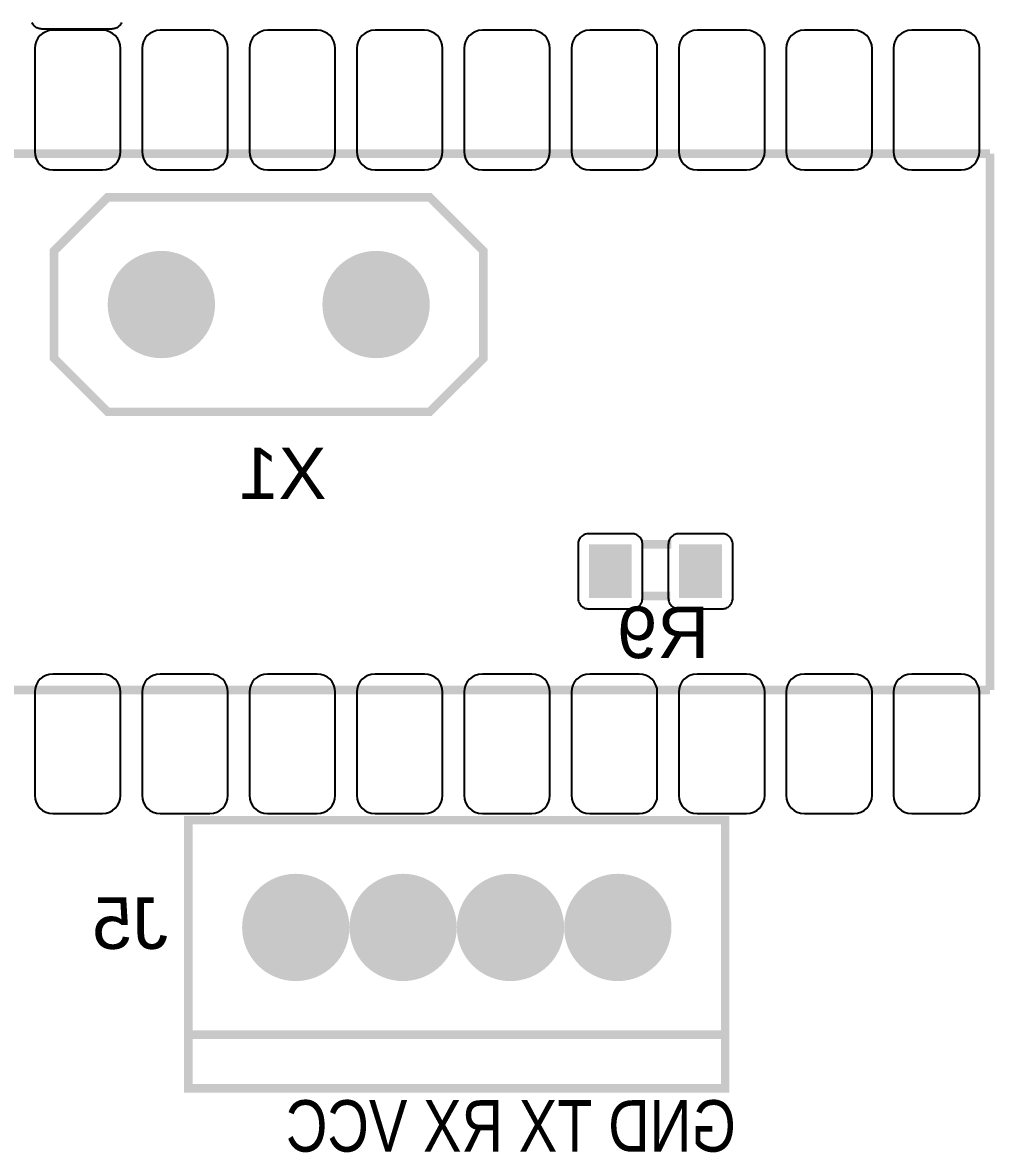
# Model space of a CAD drawing. Header units: inches. Extents: x 15 to 154, y 10 to 111.
# Drawn here: x 132.217 to 134.05, y 97.699 to 99.831 of the extents above; entities that cross this region are included whole.
import ezdxf

# ---------------------------------------------------------------- set-up
doc = ezdxf.new("R2010")
doc.units = ezdxf.units.IN
doc.header["$MEASUREMENT"] = 0
doc.layers.add('BLK_12AWG', color=7, linetype='Continuous')

# ---------------------------------------------------------------- blocks, each defined once
blk = doc.blocks.new('RPAD')
blk.add_trace([(-0.5, -0.5), (-0.5, 0.5), (0.5, -0.5), (0.5, 0.5)])
blk = doc.blocks.new('EPAD')
at = {"const_width": 0.5}
blk.add_lwpolyline([(-0.25, 0, 1), (0.25, 0, 1)], format="xyb", close=True, dxfattribs=at)
blk = doc.blocks.new('muflaCard')
blk.add_lwpolyline([(135.0589, 100.3632), (135.0585, 100.3623), (135.058, 100.3615), (135.0575, 100.3607), (135.0568, 100.36), (135.0561, 100.3594), (135.0554, 100.3588), (135.0545, 100.3583), (135.0537, 100.3579), (135.0527, 100.3576), (135.0518, 100.3573), (135.0508, 100.3572), (135.0497, 100.3571), (135.0497, 100.3571), (134.9847, 100.3571), (134.9837, 100.3572), (134.9827, 100.3573), (134.9817, 100.3576), (134.9808, 100.3579), (134.9799, 100.3583), (134.9791, 100.3588), (134.9783, 100.3594), (134.9776, 100.36), (134.977, 100.3607), (134.9764, 100.3615), (134.9759, 100.3623), (134.9755, 100.3632)])
for points in [[(134.995, 100.2259), (135.041, 100.2259), (135.0445, 100.2262), (135.0477, 100.2272), (135.0506, 100.2288), (135.0531, 100.2308), (135.0551, 100.2333), (135.0567, 100.2362), (135.0577, 100.2394), (135.058, 100.2429), (135.058, 100.3389), (135.0577, 100.3424), (135.0567, 100.3456), (135.0551, 100.3485), (135.0531, 100.351), (135.0506, 100.353), (135.0477, 100.3546), (135.0445, 100.3556), (135.041, 100.3559), (134.995, 100.3559), (134.9915, 100.3556), (134.9883, 100.3546), (134.9854, 100.353), (134.9829, 100.351), (134.9809, 100.3485), (134.9793, 100.3456), (134.9783, 100.3424), (134.978, 100.3389), (134.978, 100.2429), (134.9783, 100.2394), (134.9793, 100.2362), (134.9809, 100.2333), (134.9829, 100.2308), (134.9854, 100.2288), (134.9883, 100.2272), (134.9915, 100.2262), (134.995, 100.2259)], [(135.095, 100.2259), (135.141, 100.2259), (135.1445, 100.2262), (135.1477, 100.2272), (135.1506, 100.2288), (135.1531, 100.2308), (135.1551, 100.2333), (135.1567, 100.2362), (135.1577, 100.2394), (135.158, 100.2429), (135.158, 100.3389), (135.1577, 100.3424), (135.1567, 100.3456), (135.1551, 100.3485), (135.1531, 100.351), (135.1506, 100.353), (135.1477, 100.3546), (135.1445, 100.3556), (135.141, 100.3559), (135.095, 100.3559), (135.0915, 100.3556), (135.0883, 100.3546), (135.0854, 100.353), (135.0829, 100.351), (135.0809, 100.3485), (135.0793, 100.3456), (135.0783, 100.3424), (135.078, 100.3389), (135.078, 100.2429), (135.0783, 100.2394), (135.0793, 100.2362), (135.0809, 100.2333), (135.0829, 100.2308), (135.0854, 100.2288), (135.0883, 100.2272), (135.0915, 100.2262), (135.095, 100.2259)], [(135.195, 100.2259), (135.241, 100.2259), (135.2445, 100.2262), (135.2477, 100.2272), (135.2506, 100.2288), (135.2531, 100.2308), (135.2551, 100.2333), (135.2567, 100.2362), (135.2577, 100.2394), (135.258, 100.2429), (135.258, 100.3389), (135.2577, 100.3424), (135.2567, 100.3456), (135.2551, 100.3485), (135.2531, 100.351), (135.2506, 100.353), (135.2477, 100.3546), (135.2445, 100.3556), (135.241, 100.3559), (135.195, 100.3559), (135.1915, 100.3556), (135.1883, 100.3546), (135.1854, 100.353), (135.1829, 100.351), (135.1809, 100.3485), (135.1793, 100.3456), (135.1783, 100.3424), (135.178, 100.3389), (135.178, 100.2429), (135.1783, 100.2394), (135.1793, 100.2362), (135.1809, 100.2333), (135.1829, 100.2308), (135.1854, 100.2288), (135.1883, 100.2272), (135.1915, 100.2262), (135.195, 100.2259)], [(135.295, 100.2259), (135.341, 100.2259), (135.3445, 100.2262), (135.3477, 100.2272), (135.3506, 100.2288), (135.3531, 100.2308), (135.3551, 100.2333), (135.3567, 100.2362), (135.3577, 100.2394), (135.358, 100.2429), (135.358, 100.3389), (135.3577, 100.3424), (135.3567, 100.3456), (135.3551, 100.3485), (135.3531, 100.351), (135.3506, 100.353), (135.3477, 100.3546), (135.3445, 100.3556), (135.341, 100.3559), (135.295, 100.3559), (135.2915, 100.3556), (135.2883, 100.3546), (135.2854, 100.353), (135.2829, 100.351), (135.2809, 100.3485), (135.2793, 100.3456), (135.2783, 100.3424), (135.278, 100.3389), (135.278, 100.2429), (135.2783, 100.2394), (135.2793, 100.2362), (135.2809, 100.2333), (135.2829, 100.2308), (135.2854, 100.2288), (135.2883, 100.2272), (135.2915, 100.2262), (135.295, 100.2259)], [(135.395, 100.2259), (135.441, 100.2259), (135.4445, 100.2262), (135.4477, 100.2272), (135.4506, 100.2288), (135.4531, 100.2308), (135.4551, 100.2333), (135.4567, 100.2362), (135.4577, 100.2394), (135.458, 100.2429), (135.458, 100.3389), (135.4577, 100.3424), (135.4567, 100.3456), (135.4551, 100.3485), (135.4531, 100.351), (135.4506, 100.353), (135.4477, 100.3546), (135.4445, 100.3556), (135.441, 100.3559), (135.395, 100.3559), (135.3915, 100.3556), (135.3883, 100.3546), (135.3854, 100.353), (135.3829, 100.351), (135.3809, 100.3485), (135.3793, 100.3456), (135.3783, 100.3424), (135.378, 100.3389), (135.378, 100.2429), (135.3783, 100.2394), (135.3793, 100.2362), (135.3809, 100.2333), (135.3829, 100.2308), (135.3854, 100.2288), (135.3883, 100.2272), (135.3915, 100.2262), (135.395, 100.2259)], [(135.495, 100.2259), (135.541, 100.2259), (135.5445, 100.2262), (135.5477, 100.2272), (135.5506, 100.2288), (135.5531, 100.2308), (135.5551, 100.2333), (135.5567, 100.2362), (135.5577, 100.2394), (135.558, 100.2429), (135.558, 100.3389), (135.5577, 100.3424), (135.5567, 100.3456), (135.5551, 100.3485), (135.5531, 100.351), (135.5506, 100.353), (135.5477, 100.3546), (135.5445, 100.3556), (135.541, 100.3559), (135.495, 100.3559), (135.4915, 100.3556), (135.4883, 100.3546), (135.4854, 100.353), (135.4829, 100.351), (135.4809, 100.3485), (135.4793, 100.3456), (135.4783, 100.3424), (135.478, 100.3389), (135.478, 100.2429), (135.4783, 100.2394), (135.4793, 100.2362), (135.4809, 100.2333), (135.4829, 100.2308), (135.4854, 100.2288), (135.4883, 100.2272), (135.4915, 100.2262), (135.495, 100.2259)], [(135.595, 100.2259), (135.641, 100.2259), (135.6445, 100.2262), (135.6477, 100.2272), (135.6506, 100.2288), (135.6531, 100.2308), (135.6551, 100.2333), (135.6567, 100.2362), (135.6577, 100.2394), (135.658, 100.2429), (135.658, 100.3389), (135.6577, 100.3424), (135.6567, 100.3456), (135.6551, 100.3485), (135.6531, 100.351), (135.6506, 100.353), (135.6477, 100.3546), (135.6445, 100.3556), (135.641, 100.3559), (135.595, 100.3559), (135.5915, 100.3556), (135.5883, 100.3546), (135.5854, 100.353), (135.5829, 100.351), (135.5809, 100.3485), (135.5793, 100.3456), (135.5783, 100.3424), (135.578, 100.3389), (135.578, 100.2429), (135.5783, 100.2394), (135.5793, 100.2362), (135.5809, 100.2333), (135.5829, 100.2308), (135.5854, 100.2288), (135.5883, 100.2272), (135.5915, 100.2262), (135.595, 100.2259)], [(135.695, 100.2259), (135.741, 100.2259), (135.7445, 100.2262), (135.7477, 100.2272), (135.7506, 100.2288), (135.7531, 100.2308), (135.7551, 100.2333), (135.7567, 100.2362), (135.7577, 100.2394), (135.758, 100.2429), (135.758, 100.3389), (135.7577, 100.3424), (135.7567, 100.3456), (135.7551, 100.3485), (135.7531, 100.351), (135.7506, 100.353), (135.7477, 100.3546), (135.7445, 100.3556), (135.741, 100.3559), (135.695, 100.3559), (135.6915, 100.3556), (135.6883, 100.3546), (135.6854, 100.353), (135.6829, 100.351), (135.6809, 100.3485), (135.6793, 100.3456), (135.6783, 100.3424), (135.678, 100.3389), (135.678, 100.2429), (135.6783, 100.2394), (135.6793, 100.2362), (135.6809, 100.2333), (135.6829, 100.2308), (135.6854, 100.2288), (135.6883, 100.2272), (135.6915, 100.2262), (135.695, 100.2259)], [(135.795, 100.2259), (135.841, 100.2259), (135.8445, 100.2262), (135.8477, 100.2272), (135.8506, 100.2288), (135.8531, 100.2308), (135.8551, 100.2333), (135.8567, 100.2362), (135.8577, 100.2394), (135.858, 100.2429), (135.858, 100.3389), (135.8577, 100.3424), (135.8567, 100.3456), (135.8551, 100.3485), (135.8531, 100.351), (135.8506, 100.353), (135.8477, 100.3546), (135.8445, 100.3556), (135.841, 100.3559), (135.795, 100.3559), (135.7915, 100.3556), (135.7883, 100.3546), (135.7854, 100.353), (135.7829, 100.351), (135.7809, 100.3485), (135.7793, 100.3456), (135.7783, 100.3424), (135.778, 100.3389), (135.778, 100.2429), (135.7783, 100.2394), (135.7793, 100.2362), (135.7809, 100.2333), (135.7829, 100.2308), (135.7854, 100.2288), (135.7883, 100.2272), (135.7915, 100.2262), (135.795, 100.2259)], [(135.4942, 99.8167), (135.5342, 99.8167), (135.5353, 99.8167), (135.5363, 99.8169), (135.5372, 99.8171), (135.5382, 99.8174), (135.539, 99.8179), (135.5399, 99.8183), (135.5406, 99.8189), (135.5413, 99.8196), (135.542, 99.8203), (135.5426, 99.821), (135.543, 99.8219), (135.5435, 99.8227), (135.5438, 99.8237), (135.544, 99.8246), (135.5442, 99.8256), (135.5442, 99.8267), (135.5442, 99.8767), (135.5442, 99.8777), (135.544, 99.8787), (135.5438, 99.8797), (135.5435, 99.8806), (135.543, 99.8815), (135.5426, 99.8823), (135.542, 99.8831), (135.5413, 99.8838), (135.5406, 99.8844), (135.5399, 99.885), (135.539, 99.8855), (135.5382, 99.8859), (135.5372, 99.8862), (135.5363, 99.8865), (135.5353, 99.8866), (135.5342, 99.8867), (135.4942, 99.8867), (135.4932, 99.8866), (135.4922, 99.8865), (135.4912, 99.8862), (135.4903, 99.8859), (135.4894, 99.8855), (135.4886, 99.885), (135.4878, 99.8844), (135.4871, 99.8838), (135.4865, 99.8831), (135.4859, 99.8823), (135.4854, 99.8815), (135.485, 99.8806), (135.4847, 99.8797), (135.4844, 99.8787), (135.4843, 99.8777), (135.4842, 99.8767), (135.4842, 99.8267), (135.4843, 99.8256), (135.4844, 99.8246), (135.4847, 99.8237), (135.485, 99.8227), (135.4854, 99.8219), (135.4859, 99.821), (135.4865, 99.8203), (135.4871, 99.8196), (135.4878, 99.8189), (135.4886, 99.8183), (135.4894, 99.8179), (135.4903, 99.8174), (135.4912, 99.8171), (135.4922, 99.8169), (135.4932, 99.8167), (135.4942, 99.8167)], [(135.5782, 99.8167), (135.6182, 99.8167), (135.6193, 99.8167), (135.6203, 99.8169), (135.6212, 99.8171), (135.6222, 99.8174), (135.623, 99.8179), (135.6239, 99.8183), (135.6246, 99.8189), (135.6253, 99.8196), (135.626, 99.8203), (135.6266, 99.821), (135.627, 99.8219), (135.6275, 99.8227), (135.6278, 99.8237), (135.628, 99.8246), (135.6282, 99.8256), (135.6282, 99.8267), (135.6282, 99.8767), (135.6282, 99.8777), (135.628, 99.8787), (135.6278, 99.8797), (135.6275, 99.8806), (135.627, 99.8815), (135.6266, 99.8823), (135.626, 99.8831), (135.6253, 99.8838), (135.6246, 99.8844), (135.6239, 99.885), (135.623, 99.8855), (135.6222, 99.8859), (135.6212, 99.8862), (135.6203, 99.8865), (135.6193, 99.8866), (135.6182, 99.8867), (135.5782, 99.8867), (135.5772, 99.8866), (135.5762, 99.8865), (135.5752, 99.8862), (135.5743, 99.8859), (135.5734, 99.8855), (135.5726, 99.885), (135.5718, 99.8844), (135.5711, 99.8838), (135.5705, 99.8831), (135.5699, 99.8823), (135.5694, 99.8815), (135.569, 99.8806), (135.5687, 99.8797), (135.5684, 99.8787), (135.5683, 99.8777), (135.5682, 99.8767), (135.5682, 99.8267), (135.5683, 99.8256), (135.5684, 99.8246), (135.5687, 99.8237), (135.569, 99.8227), (135.5694, 99.8219), (135.5699, 99.821), (135.5705, 99.8203), (135.5711, 99.8196), (135.5718, 99.8189), (135.5726, 99.8183), (135.5734, 99.8179), (135.5743, 99.8174), (135.5752, 99.8171), (135.5762, 99.8169), (135.5772, 99.8167), (135.5782, 99.8167)], [(135.041, 99.7559), (134.995, 99.7559), (134.9915, 99.7556), (134.9883, 99.7546), (134.9854, 99.753), (134.9829, 99.751), (134.9809, 99.7485), (134.9793, 99.7456), (134.9783, 99.7424), (134.978, 99.7389), (134.978, 99.6429), (134.9783, 99.6394), (134.9793, 99.6362), (134.9809, 99.6333), (134.9829, 99.6308), (134.9854, 99.6288), (134.9883, 99.6272), (134.9915, 99.6262), (134.995, 99.6259), (135.041, 99.6259), (135.0445, 99.6262), (135.0477, 99.6272), (135.0506, 99.6288), (135.0531, 99.6308), (135.0551, 99.6333), (135.0567, 99.6362), (135.0577, 99.6394), (135.058, 99.6429), (135.058, 99.7389), (135.0577, 99.7424), (135.0567, 99.7456), (135.0551, 99.7485), (135.0531, 99.751), (135.0506, 99.753), (135.0477, 99.7546), (135.0445, 99.7556), (135.041, 99.7559)], [(135.141, 99.7559), (135.095, 99.7559), (135.0915, 99.7556), (135.0883, 99.7546), (135.0854, 99.753), (135.0829, 99.751), (135.0809, 99.7485), (135.0793, 99.7456), (135.0783, 99.7424), (135.078, 99.7389), (135.078, 99.6429), (135.0783, 99.6394), (135.0793, 99.6362), (135.0809, 99.6333), (135.0829, 99.6308), (135.0854, 99.6288), (135.0883, 99.6272), (135.0915, 99.6262), (135.095, 99.6259), (135.141, 99.6259), (135.1445, 99.6262), (135.1477, 99.6272), (135.1506, 99.6288), (135.1531, 99.6308), (135.1551, 99.6333), (135.1567, 99.6362), (135.1577, 99.6394), (135.158, 99.6429), (135.158, 99.7389), (135.1577, 99.7424), (135.1567, 99.7456), (135.1551, 99.7485), (135.1531, 99.751), (135.1506, 99.753), (135.1477, 99.7546), (135.1445, 99.7556), (135.141, 99.7559)], [(135.241, 99.7559), (135.195, 99.7559), (135.1915, 99.7556), (135.1883, 99.7546), (135.1854, 99.753), (135.1829, 99.751), (135.1809, 99.7485), (135.1793, 99.7456), (135.1783, 99.7424), (135.178, 99.7389), (135.178, 99.6429), (135.1783, 99.6394), (135.1793, 99.6362), (135.1809, 99.6333), (135.1829, 99.6308), (135.1854, 99.6288), (135.1883, 99.6272), (135.1915, 99.6262), (135.195, 99.6259), (135.241, 99.6259), (135.2445, 99.6262), (135.2477, 99.6272), (135.2506, 99.6288), (135.2531, 99.6308), (135.2551, 99.6333), (135.2567, 99.6362), (135.2577, 99.6394), (135.258, 99.6429), (135.258, 99.7389), (135.2577, 99.7424), (135.2567, 99.7456), (135.2551, 99.7485), (135.2531, 99.751), (135.2506, 99.753), (135.2477, 99.7546), (135.2445, 99.7556), (135.241, 99.7559)], [(135.341, 99.7559), (135.295, 99.7559), (135.2915, 99.7556), (135.2883, 99.7546), (135.2854, 99.753), (135.2829, 99.751), (135.2809, 99.7485), (135.2793, 99.7456), (135.2783, 99.7424), (135.278, 99.7389), (135.278, 99.6429), (135.2783, 99.6394), (135.2793, 99.6362), (135.2809, 99.6333), (135.2829, 99.6308), (135.2854, 99.6288), (135.2883, 99.6272), (135.2915, 99.6262), (135.295, 99.6259), (135.341, 99.6259), (135.3445, 99.6262), (135.3477, 99.6272), (135.3506, 99.6288), (135.3531, 99.6308), (135.3551, 99.6333), (135.3567, 99.6362), (135.3577, 99.6394), (135.358, 99.6429), (135.358, 99.7389), (135.3577, 99.7424), (135.3567, 99.7456), (135.3551, 99.7485), (135.3531, 99.751), (135.3506, 99.753), (135.3477, 99.7546), (135.3445, 99.7556), (135.341, 99.7559)], [(135.441, 99.7559), (135.395, 99.7559), (135.3915, 99.7556), (135.3883, 99.7546), (135.3854, 99.753), (135.3829, 99.751), (135.3809, 99.7485), (135.3793, 99.7456), (135.3783, 99.7424), (135.378, 99.7389), (135.378, 99.6429), (135.3783, 99.6394), (135.3793, 99.6362), (135.3809, 99.6333), (135.3829, 99.6308), (135.3854, 99.6288), (135.3883, 99.6272), (135.3915, 99.6262), (135.395, 99.6259), (135.441, 99.6259), (135.4445, 99.6262), (135.4477, 99.6272), (135.4506, 99.6288), (135.4531, 99.6308), (135.4551, 99.6333), (135.4567, 99.6362), (135.4577, 99.6394), (135.458, 99.6429), (135.458, 99.7389), (135.4577, 99.7424), (135.4567, 99.7456), (135.4551, 99.7485), (135.4531, 99.751), (135.4506, 99.753), (135.4477, 99.7546), (135.4445, 99.7556), (135.441, 99.7559)], [(135.541, 99.7559), (135.495, 99.7559), (135.4915, 99.7556), (135.4883, 99.7546), (135.4854, 99.753), (135.4829, 99.751), (135.4809, 99.7485), (135.4793, 99.7456), (135.4783, 99.7424), (135.478, 99.7389), (135.478, 99.6429), (135.4783, 99.6394), (135.4793, 99.6362), (135.4809, 99.6333), (135.4829, 99.6308), (135.4854, 99.6288), (135.4883, 99.6272), (135.4915, 99.6262), (135.495, 99.6259), (135.541, 99.6259), (135.5445, 99.6262), (135.5477, 99.6272), (135.5506, 99.6288), (135.5531, 99.6308), (135.5551, 99.6333), (135.5567, 99.6362), (135.5577, 99.6394), (135.558, 99.6429), (135.558, 99.7389), (135.5577, 99.7424), (135.5567, 99.7456), (135.5551, 99.7485), (135.5531, 99.751), (135.5506, 99.753), (135.5477, 99.7546), (135.5445, 99.7556), (135.541, 99.7559)], [(135.641, 99.7559), (135.595, 99.7559), (135.5915, 99.7556), (135.5883, 99.7546), (135.5854, 99.753), (135.5829, 99.751), (135.5809, 99.7485), (135.5793, 99.7456), (135.5783, 99.7424), (135.578, 99.7389), (135.578, 99.6429), (135.5783, 99.6394), (135.5793, 99.6362), (135.5809, 99.6333), (135.5829, 99.6308), (135.5854, 99.6288), (135.5883, 99.6272), (135.5915, 99.6262), (135.595, 99.6259), (135.641, 99.6259), (135.6445, 99.6262), (135.6477, 99.6272), (135.6506, 99.6288), (135.6531, 99.6308), (135.6551, 99.6333), (135.6567, 99.6362), (135.6577, 99.6394), (135.658, 99.6429), (135.658, 99.7389), (135.6577, 99.7424), (135.6567, 99.7456), (135.6551, 99.7485), (135.6531, 99.751), (135.6506, 99.753), (135.6477, 99.7546), (135.6445, 99.7556), (135.641, 99.7559)], [(135.741, 99.7559), (135.695, 99.7559), (135.6915, 99.7556), (135.6883, 99.7546), (135.6854, 99.753), (135.6829, 99.751), (135.6809, 99.7485), (135.6793, 99.7456), (135.6783, 99.7424), (135.678, 99.7389), (135.678, 99.6429), (135.6783, 99.6394), (135.6793, 99.6362), (135.6809, 99.6333), (135.6829, 99.6308), (135.6854, 99.6288), (135.6883, 99.6272), (135.6915, 99.6262), (135.695, 99.6259), (135.741, 99.6259), (135.7445, 99.6262), (135.7477, 99.6272), (135.7506, 99.6288), (135.7531, 99.6308), (135.7551, 99.6333), (135.7567, 99.6362), (135.7577, 99.6394), (135.758, 99.6429), (135.758, 99.7389), (135.7577, 99.7424), (135.7567, 99.7456), (135.7551, 99.7485), (135.7531, 99.751), (135.7506, 99.753), (135.7477, 99.7546), (135.7445, 99.7556), (135.741, 99.7559)], [(135.841, 99.7559), (135.795, 99.7559), (135.7915, 99.7556), (135.7883, 99.7546), (135.7854, 99.753), (135.7829, 99.751), (135.7809, 99.7485), (135.7793, 99.7456), (135.7783, 99.7424), (135.778, 99.7389), (135.778, 99.6429), (135.7783, 99.6394), (135.7793, 99.6362), (135.7809, 99.6333), (135.7829, 99.6308), (135.7854, 99.6288), (135.7883, 99.6272), (135.7915, 99.6262), (135.795, 99.6259), (135.841, 99.6259), (135.8445, 99.6262), (135.8477, 99.6272), (135.8506, 99.6288), (135.8531, 99.6308), (135.8551, 99.6333), (135.8567, 99.6362), (135.8577, 99.6394), (135.858, 99.6429), (135.858, 99.7389), (135.8577, 99.7424), (135.8567, 99.7456), (135.8551, 99.7485), (135.8531, 99.751), (135.8506, 99.753), (135.8477, 99.7546), (135.8445, 99.7556), (135.841, 99.7559)]]:
    blk.add_lwpolyline(points, close=True)
at = {"const_width": 0.008}
for points in [[(133.868, 100.2409), (135.868, 100.2409)], [(133.868, 100.2409), (135.868, 100.2409)], [(133.868, 100.2409), (135.868, 100.2409)], [(135.868, 99.7409), (135.868, 100.2409)], [(135.868, 99.7409), (135.868, 100.2409)], [(135.868, 99.7409), (135.868, 100.2409)], [(135.346, 100.2003), (135.046, 100.2003), (134.996, 100.1503), (134.996, 100.0503), (135.046, 100.0003), (135.346, 100.0003), (135.396, 100.0503), (135.396, 100.1503), (135.346, 100.2003)], [(135.346, 100.2003), (135.046, 100.2003), (134.996, 100.1503), (134.996, 100.0503), (135.046, 100.0003), (135.346, 100.0003), (135.396, 100.0503), (135.396, 100.1503), (135.346, 100.2003)], [(135.346, 100.2003), (135.046, 100.2003), (134.996, 100.1503), (134.996, 100.0503), (135.046, 100.0003), (135.346, 100.0003), (135.396, 100.0503), (135.396, 100.1503), (135.346, 100.2003)], [(135.5432, 99.8767), (135.5712, 99.8767)], [(135.5432, 99.8767), (135.5712, 99.8767)], [(135.5432, 99.8767), (135.5712, 99.8767)], [(135.5432, 99.8287), (135.5702, 99.8287)], [(135.5432, 99.8287), (135.5702, 99.8287)], [(135.5432, 99.8287), (135.5702, 99.8287)], [(133.868, 99.7409), (135.868, 99.7409)], [(133.868, 99.7409), (135.868, 99.7409)], [(133.868, 99.7409), (135.868, 99.7409)], [(135.1212, 99.3697), (135.6212, 99.3697), (135.6212, 99.6197), (135.1212, 99.6197), (135.1212, 99.3697)], [(135.1212, 99.3697), (135.6212, 99.3697), (135.6212, 99.6197), (135.1212, 99.6197), (135.1212, 99.3697)], [(135.1212, 99.3697), (135.6212, 99.3697), (135.6212, 99.6197), (135.1212, 99.6197), (135.1212, 99.3697)], [(135.1212, 99.4197), (135.6212, 99.4197)], [(135.1212, 99.4197), (135.6212, 99.4197)], [(135.1212, 99.4197), (135.6212, 99.4197)]]:
    blk.add_lwpolyline(points, dxfattribs=at)
at = {"xscale": 0.1, "yscale": 0.1}
for p in [(135.096, 100.1003), (135.296, 100.1003), (135.2212, 99.5197), (135.3212, 99.5197), (135.4212, 99.5197), (135.5212, 99.5197)]:
    blk.add_blockref('EPAD', p, dxfattribs=at)
at = {"xscale": 0.04, "yscale": 0.05, "rotation": 180}
for p in [(135.5142, 99.8517), (135.5982, 99.8517)]:
    blk.add_blockref('RPAD', p, dxfattribs=at)
at = {"text_generation_flag": 2}
for s, width, p in [('X1', 1.041667, (135.2499, 99.919)), ('X1', 1.041667, (135.2499, 99.919)), ('X1', 1.041667, (135.2499, 99.919)), ('R9', 1.041667, (135.6062, 99.7707)), ('R9', 1.041667, (135.6062, 99.7707)), ('R9', 1.041667, (135.6062, 99.7707)), ('J5', 1.041667, (135.1022, 99.4997)), ('J5', 1.041667, (135.1022, 99.4997)), ('J5', 1.041667, (135.1022, 99.4997)), ('GND TX RX VCC', 0.833333, (135.6312, 99.3107)), ('GND TX RX VCC', 0.833333, (135.6312, 99.3107)), ('GND TX RX VCC', 0.833333, (135.6312, 99.3107))]:
    blk.add_text(s, height=0.048, dxfattribs=dict(at, width=width)).set_placement(p)

msp = doc.modelspace()

# ---------------------------------------------------------------- block references
at = {"layer": 'BLK_12AWG', "xscale": 2.025, "yscale": 2.025, "zscale": 2.025}
msp.add_blockref('muflaCard', (-141.0906, -103.4038), dxfattribs=at)

doc.saveas('drawing.dxf')
